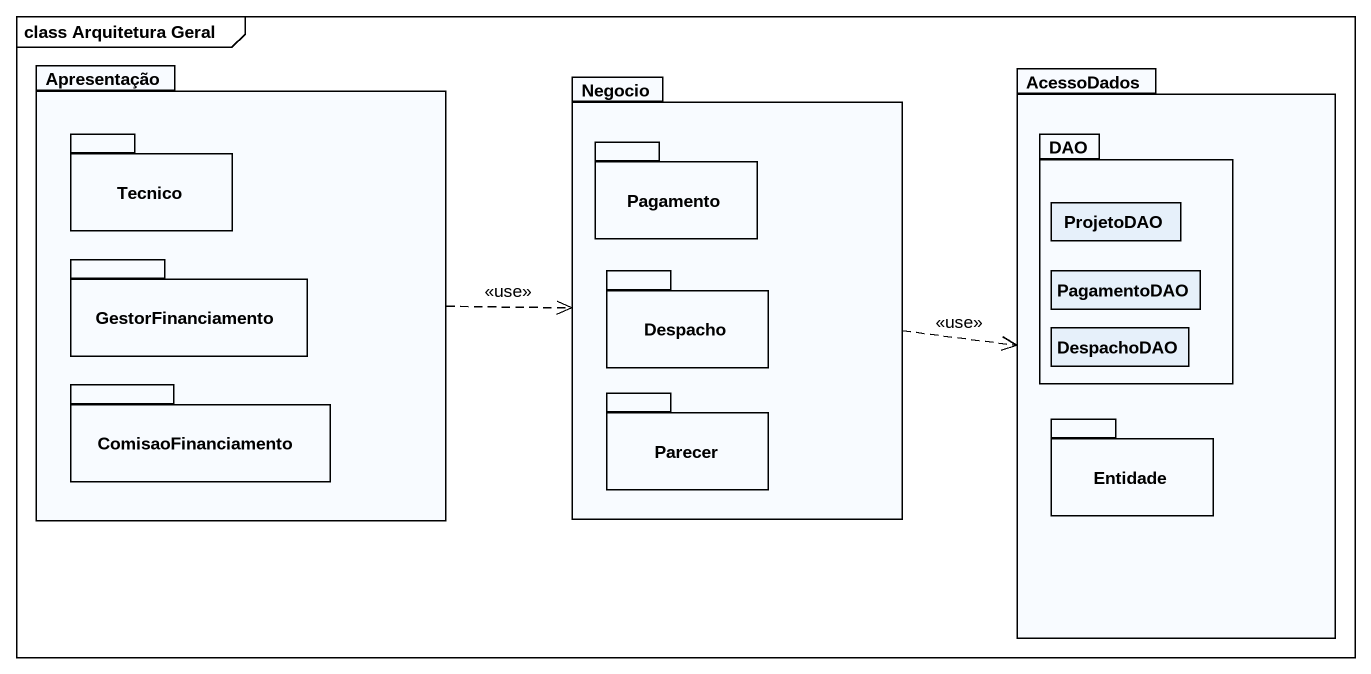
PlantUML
@startuml
mainframe class Arquitetura Geral
hide circle
hide empty members
package Apresentação {
  package Tecnico {
  }
  package GestorFinanciamento {
  }
  package ComisaoFinanciamento {
  }
}
package Negocio {
  package Pagamento {
  }
  package Despacho {
  }
  package Parecer {
  }
}
package AcessoDados {
  package DAO {
    class ProjetoDAO
    class PagamentoDAO
    class DespachoDAO
  }
  package Entidade {
  }
}
Apresentação .right.> Negocio : <<use>>
Negocio .right.> AcessoDados : <<use>>
@enduml
